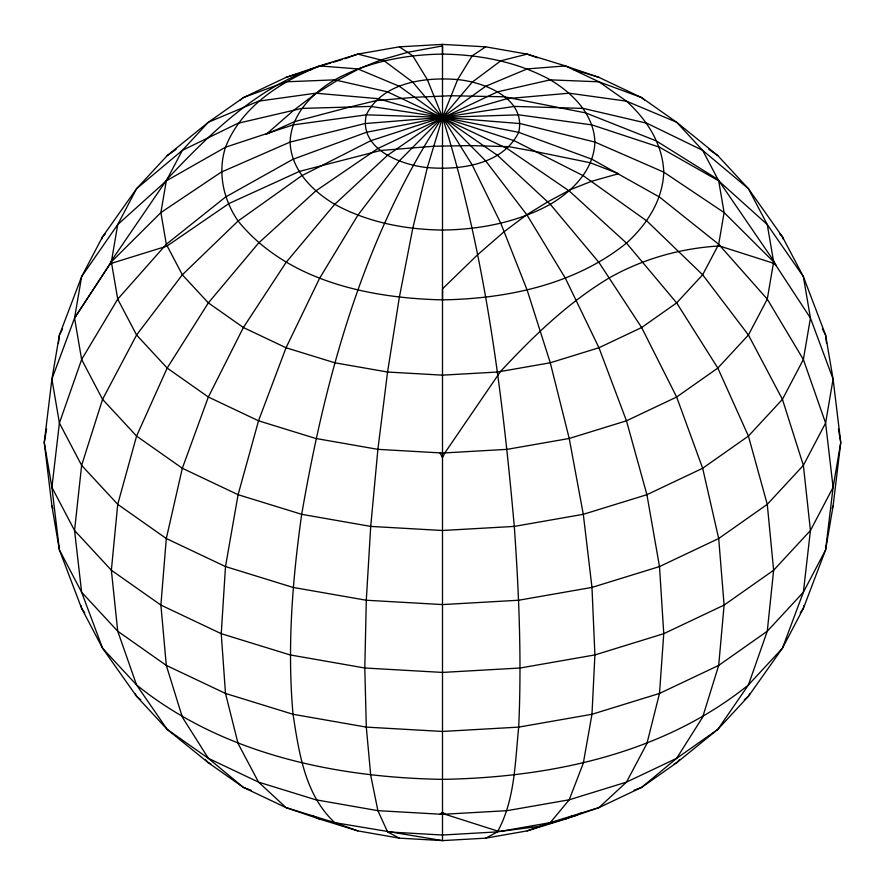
<?xml version="1.0" encoding="UTF-8"?>
<svg xmlns="http://www.w3.org/2000/svg" width="885" height="885" viewBox="0 0 885 885"><rect width="100%" height="100%" fill="white"/><g stroke="black" fill="none" stroke-linecap="round" stroke-linejoin="round"><path stroke-width="1.33" d="M644.811 100.248L641.625 97.604L598.957 81.807L565.427 65.921L527.172 68.919L485.666 86.276L442.5 117.329L387.564 155.295L334.729 204.302L286.043 262.458L243.375 327.527L208.351 397.022L182.332 468.265L166.303 538.523L160.893 605.086L166.303 665.398L182.332 717.149L208.351 758.334L258.531 782.119L286.043 807.618L334.729 822.641L442.5 840.606L442.5 288.831L477.402 254.946L504.118 231.715L526.763 214.701L547.682 201.902L570.394 189.689L591.246 181.403L618.571 173.681L590.14 162.729L535.646 151.578L508.809 146.656L470.532 145.605L433.783 146.235L380.705 150.472L299.418 171.402L228.916 203.561L166.778 246.174L111.61 263.276L109.187 265.212L74.561 318.058L51.905 379.068L44.25 442.5L51.905 505.932L59.406 549.928L81.63 608.382L102.572 648.229L136.578 696.318L167.177 729.373L208.351 762.759L243.375 787.396L286.043 807.618L319.573 819.079L357.828 830.882L399.334 838.161L442.5 840.606L485.666 838.161L527.172 830.882L565.427 819.079L598.957 807.618L641.625 787.396L676.649 762.759L717.823 729.373L748.422 696.318L782.428 648.229L803.37 608.382L825.594 549.928L833.095 505.932L840.75 442.5L833.095 379.068L825.594 335.072L803.37 276.618L782.428 236.771L748.422 188.682L717.823 155.627L676.649 122.241L641.625 97.604L598.957 77.382L565.427 65.921L527.172 54.118L485.666 46.839L442.5 44.394L399.334 46.839L357.828 54.118L319.573 65.921L286.043 77.382L243.375 97.604L208.351 122.241L167.177 155.627L136.578 188.682L102.572 236.771L81.63 276.618L59.406 335.072L51.905 379.068L59.406 423.052L51.905 487.358L59.406 549.928L81.63 592.242L102.572 648.229L136.578 684.957L167.177 729.373L208.351 758.334L243.375 787.396L251.13 790.272M634.125 790.172L641.625 787.396L676.649 758.334L702.668 717.149L718.697 665.398L724.107 605.086L718.697 538.523L702.668 468.265L676.649 397.022L641.625 327.527L598.957 262.458L550.271 204.302L497.436 155.295L442.5 117.329L399.334 86.276L357.828 68.919L319.573 65.921C280.7 81.807 241.55 106.499 225.498 147.209C217.467 172.498 223.23 199.446 238.087 221.018C286.795 280.899 368.901 298.179 442.5 299.871L442.5 44.394M442.5 54.096C479.736 54.627 517.382 61.795 550.271 79.86C572.783 93.224 593.946 114.375 594.908 142.076C593.946 169.776 572.783 190.939 550.271 204.302C517.382 222.367 479.736 229.536 442.5 230.067C405.264 229.536 367.618 222.367 334.729 204.302C312.217 190.939 291.054 169.776 290.092 142.076C291.054 114.375 312.217 93.224 334.729 79.86C367.618 61.795 405.264 54.627 442.5 54.096L442.5 45.92L407.598 52.348L380.882 59.959L360.04 68.245L337.318 80.447L314.606 94.474L293.754 110.26L266.164 134.343L294.771 121.577L349.907 107.019L376.048 100.647L414.634 97.284L451.173 95.735L504.494 96.819L585.66 112.904L656.161 140.848L717.956 179.445L773.39 260.411L775.813 265.157L773.401 263.21L720.467 246.295L717.768 246.052C679.625 248.519 642.433 259.117 609.134 277.978C567.827 302.747 533.113 336.433 500.49 371.49L444.856 452.888L442.445 457.611L440.033 452.877M58.432 343.225L59.406 335.072L62.581 329.021M46.573 428.904L44.25 442.5L51.905 487.358L74.561 530.491L111.366 570.239L160.893 605.086L221.239 633.682L290.092 654.922L364.808 668.009L442.5 672.423L520.192 668.009L594.908 654.922L663.761 633.682L724.107 605.086L773.634 570.239L810.439 530.491L833.095 487.358L840.75 442.5L838.427 428.904M240.189 100.248L243.375 97.604L286.043 81.807L334.729 79.86L387.564 91.863L507.105 148.503L569.221 190.961L626.469 243.098L676.649 302.891L717.823 368.06L748.422 436.084L767.273 504.35L773.634 570.239L767.273 631.226L748.422 684.957C662.81 753.987 550.238 777.484 442.5 779.364C334.762 777.484 222.19 753.987 136.578 684.957L117.727 631.226L111.366 570.239L117.727 504.35L136.578 436.084L167.177 368.06L208.351 302.891L258.531 243.098L315.779 190.961L377.895 148.503L497.436 91.863L550.271 79.86L598.957 81.807L626.469 101.155L676.649 122.241L702.668 150.35L748.422 188.682L767.273 224.547L803.37 276.618L810.439 318.058L803.37 359.509L782.428 399.356L748.422 436.084L702.668 468.265L646.913 494.693L583.303 514.318L514.285 526.409L442.5 530.491L370.715 526.409L301.697 514.318L238.087 494.693L182.332 468.265L136.578 436.084L102.572 399.356L81.63 359.509L74.561 318.058L81.63 276.618L117.727 224.547L136.578 188.682L182.332 150.35L208.351 122.241L258.531 101.155L315.779 93.202L377.895 98.655L442.5 117.329L514.285 140.737L583.303 175.75L646.913 221.018L702.668 274.793L748.422 335.006L782.428 399.356L803.37 465.366L810.439 530.491L803.37 592.242L782.428 648.229L748.422 684.957L717.823 729.373L676.649 758.334L626.469 782.119L569.221 799.786L507.105 810.66L442.5 814.333L377.895 810.66L315.779 799.786L258.531 782.119L238.087 743.566L225.498 693.442L221.239 633.682L225.498 566.566L238.087 494.693L258.531 420.806L286.043 347.75L319.573 278.344L357.828 215.243L399.334 160.871L442.5 117.329L472.236 82.139L500.822 60.788L527.172 54.118L537.438 57.779M803.823 605.705L803.37 608.382L800.228 612.907M832.154 508.477L833.095 505.932M101.62 239.315L102.572 236.771L105.326 233.795M109.242 265.102L111.598 260.478L167.232 179.091C212.986 130.372 264.283 80.435 330.791 62.979M749.683 693.928L748.422 696.318L744.263 699.803M74.561 318.058L111.366 261.849L160.893 212.566L221.239 172.132L290.092 142.076L364.808 123.579L442.5 117.329L518.698 114.829L591.976 124.918L659.502 147.209L718.697 180.85L767.273 224.547L773.634 261.849L767.273 299.141L748.422 335.006L717.823 368.06L676.649 397.022L626.469 420.806L569.221 438.473L507.105 449.348L442.5 453.02L377.895 449.348L315.779 438.473L258.531 420.806L208.351 397.022L167.177 368.06L136.578 335.006L117.727 299.141L111.366 261.849L117.727 224.547L166.303 180.85L225.498 147.209L293.023 124.918L366.301 114.829L442.5 117.329L520.192 123.579L594.908 142.076L663.761 172.132L724.107 212.566L773.634 261.849L810.439 318.058L833.095 379.068L825.594 423.052L833.095 487.358L825.594 549.928L803.37 592.242L767.273 631.226L718.697 665.398L659.502 693.442L591.976 714.283L518.698 727.116L442.5 731.452L366.301 727.116L293.023 714.283L225.498 693.442L166.303 665.398L117.727 631.226L81.63 592.242L74.561 530.491L81.63 465.366L102.572 399.356L136.578 335.006L182.332 274.793L238.087 221.018L301.697 175.75L370.715 140.737L442.5 117.329L507.105 98.655L569.221 93.202L626.469 101.155C646.869 119.619 662.721 143.945 663.761 172.132C662.721 200.32 646.869 224.646 626.469 243.098C574.984 284.616 507.282 298.743 442.5 299.871M679.437 759.75L676.649 762.759L674.105 763.832M440.033 814.189L442.445 812.253L444.856 814.2L497.79 831.115L500.49 831.358L540.104 826.269L575.991 815.472L580.892 813.094M167.177 155.627L176.082 149.366M485.666 46.839L472.236 55.777L457.656 79.584L442.5 117.329L427.344 167.575L412.764 228.374L399.334 297.415L387.564 372.032L377.895 449.348L370.715 526.409L366.301 600.24L364.808 668.009L366.301 727.116L370.715 775.282L377.895 810.66L387.564 831.889L399.334 838.161M485.666 838.161L497.436 831.889L550.271 822.641L598.957 807.618L626.469 782.119L646.913 743.566L659.502 693.442L663.761 633.682L659.502 566.566L646.913 494.693L626.469 420.806L598.957 347.75L565.427 278.344L527.172 215.243L485.666 160.871L442.5 117.329L412.764 82.139L384.178 60.788L357.828 54.118L344.885 58.731M565.427 819.079L571.633 816.136M527.172 830.882L550.271 822.641L569.221 799.786L583.303 763.191L591.976 714.283L594.908 654.922L591.976 587.408L583.303 514.318L569.221 438.473L550.271 362.773L527.172 290.147L500.822 223.374L472.236 165.019L442.5 117.329L427.344 79.584L412.764 55.777L399.334 46.839M286.043 77.382L312.361 69.262M333.357 62.204L342.329 59.505M387.564 831.889L442.5 835.02L497.436 831.889C515.048 799.996 515.004 762.439 518.698 727.116C521.741 660.188 519.019 593.193 514.285 526.409C502.027 388.482 484.338 249.78 442.5 117.329L370.715 106.41L301.697 108.412L238.087 123.247L182.332 150.35L166.303 180.85L160.893 212.566L166.303 244.282L182.332 274.793L208.351 302.891L243.375 327.527L286.043 347.75L334.729 362.773L387.564 372.032L442.5 375.151L497.436 372.032L550.271 362.773L598.957 347.75L641.625 327.527L676.649 302.891L702.668 274.793L718.697 244.282L724.107 212.566L718.697 180.85L702.668 150.35L646.913 123.247L583.303 108.412L514.285 106.41L442.5 117.329L366.301 132.33L293.023 159.245L225.498 197.056L166.303 244.282L117.727 299.141L81.63 359.509L59.406 423.052L81.63 465.366L117.727 504.35L166.303 538.523L225.498 566.566L293.023 587.408L366.301 600.24L442.5 604.577L518.698 600.24L591.976 587.408L659.502 566.566L718.697 538.523L767.273 504.35L803.37 465.366L825.594 423.052L803.37 359.509L767.273 299.141L718.697 244.282L659.502 197.056L591.976 159.245L518.698 132.33L442.5 117.329C364.111 235.753 325.547 375.671 301.697 514.318C292.349 580.505 287.105 647.521 293.023 714.283C299.008 752.604 304.894 794.796 334.729 822.641L357.828 830.882M572.639 69.262L598.957 77.382M210.862 763.81L208.351 762.759L205.563 759.75M313.367 816.136L319.573 819.079M708.918 149.366L717.823 155.627M773.401 263.21L775.813 265.157M442.5 812.308L444.856 814.2M140.737 699.803L136.578 696.318L135.316 693.928M779.674 233.795L782.428 236.771L783.38 239.315M84.772 612.907L81.63 608.382L81.177 605.705M822.419 329.021L825.594 335.072L826.568 343.225M51.905 505.932L52.846 508.477M366.301 114.829C358.569 148.591 400.44 164.975 427.344 167.575C459.901 170.318 502.614 164.931 518.698 132.33C526.431 98.556 484.56 82.183 457.656 79.584C425.099 76.84 382.386 82.228 366.301 114.829"/></g></svg>
